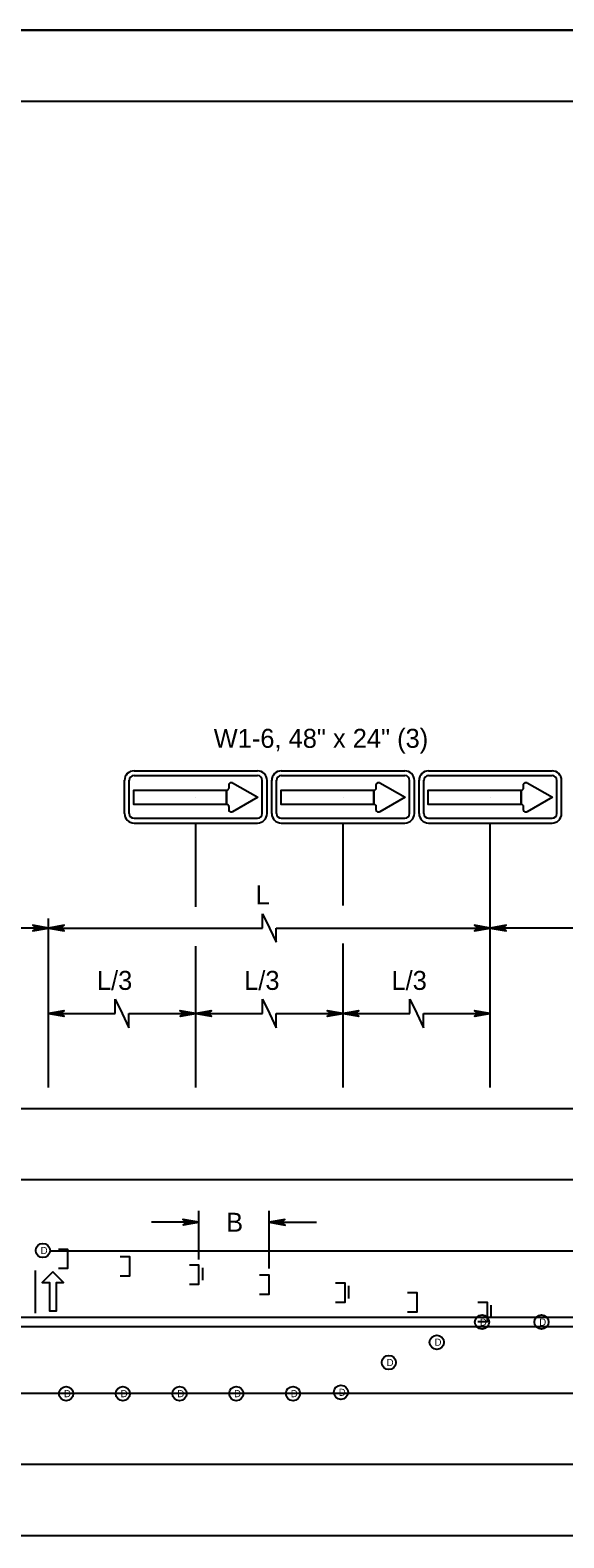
# Model space of a CAD drawing. Extents: x 499945 to 500993, y 499985 to 500645.
# Drawn here: x 500508.9 to 500621.2, y 500327.5 to 500645 of the extents above; entities that cross this region are included whole.
import ezdxf

# ---------------------------------------------------------------- set-up
doc = ezdxf.new("R2010")
doc.units = 0
for name, color, linetype in [('1', 7, 'Continuous'), ('24', 7, 'Continuous'), ('41', 7, 'Continuous'), ('56', 7, 'Continuous'), ('60', 7, 'Continuous')]:
    doc.layers.add(name, color=color, linetype=linetype)

msp = doc.modelspace()

# ---------------------------------------------------------------- linework, layer by layer
at = {"layer": '1'}
for p, q in [((500993, 500645), (499944.83, 500645)), ((500990, 500630), (500000, 500630)), ((500543.77, 500460.36), (500543.77, 500478.02)), ((500574.75, 500460.67), (500574.75, 500478.02)), ((500605.72, 500422.34), (500605.72, 500478.02)), ((500557.82, 500455.9), (500557.82, 500458.9)), ((500557.82, 500458.9), (500559.26, 500455.9)), ((500512.79, 500455.9), (500498.17, 500455.9)), ((500512.79, 500422.34), (500512.79, 500457.9)), ((500512.79, 500422.34), (500512.79, 500457.9)), ((500512.79, 500455.9), (500557.82, 500455.9)), ((500559.26, 500455.9), (500560.7, 500452.9)), ((500560.7, 500455.9), (500605.72, 500455.9)), ((500560.7, 500452.9), (500560.7, 500455.9)), ((500626.76, 500455.9), (500605.72, 500455.9)), ((500543.77, 500422.34), (500543.77, 500452.07)), ((500574.75, 500422.34), (500574.75, 500452.68)), ((500526.84, 500437.91), (500526.84, 500440.91)), ((500526.84, 500440.91), (500528.28, 500437.91)), ((500557.82, 500437.91), (500557.82, 500440.91)), ((500557.82, 500440.91), (500559.26, 500437.91)), ((500588.79, 500437.91), (500588.79, 500440.91)), ((500588.79, 500440.91), (500590.23, 500437.91)), ((500512.79, 500437.91), (500526.84, 500437.91)), ((500528.28, 500437.91), (500529.72, 500434.92)), ((500529.72, 500437.91), (500543.77, 500437.91)), ((500529.72, 500434.92), (500529.72, 500437.91)), ((500543.77, 500437.91), (500557.82, 500437.91)), ((500559.26, 500437.91), (500560.7, 500434.92)), ((500560.7, 500437.91), (500574.75, 500437.91)), ((500560.7, 500434.92), (500560.7, 500437.91)), ((500574.75, 500437.91), (500588.79, 500437.91)), ((500590.23, 500437.91), (500591.68, 500434.92)), ((500591.68, 500437.91), (500605.72, 500437.91)), ((500591.68, 500434.92), (500591.68, 500437.91)), ((500062.64, 500417.92), (500873.9, 500417.92)), ((500062.64, 500402.93), (500873.9, 500402.93)), ((500544.43, 500386.1), (500544.43, 500396.37)), ((500559.19, 500384.24), (500559.19, 500396.37)), ((500544.43, 500393.95), (500534.44, 500393.95)), ((500559.19, 500393.95), (500569.18, 500393.95)), ((500513.24, 500387.94), (500873.9, 500387.94)), ((500509.96, 500383.81), (500509.96, 500374.81)), ((500062.64, 500373.95), (500873.9, 500373.95)), ((500062.64, 500371.96), (500873.9, 500371.96)), ((500062.64, 500357.97), (500873.9, 500357.97)), ((500062.64, 500342.98), (500873.9, 500342.98)), ((500062.64, 500327.99), (500873.9, 500327.99))]:
    msp.add_line(p, q, dxfattribs=at)
at = {"layer": '24'}
for points in [[(500512.79, 500455.9), (500509.47, 500456.49), (500510.26, 500455.9), (500509.49, 500455.32), (500512.79, 500455.9), (500512.57, 500455.89), (500509.56, 500456.44), (500510.33, 500455.89), (500509.62, 500455.37), (500512.45, 500455.88), (500512.34, 500455.9), (500509.76, 500456.36), (500510.34, 500455.89), (500509.75, 500455.44), (500512.29, 500455.9), (500512.18, 500455.88), (500509.93, 500456.29), (500510.37, 500455.9), (500509.92, 500455.49), (500511.86, 500455.88), (500511.67, 500455.88), (500510.1, 500456.21), (500510.4, 500455.91), (500510.07, 500455.58), (500511.64, 500455.9), (500511.46, 500455.91), (500510.28, 500456.11), (500510.5, 500455.88), (500510.26, 500455.66), (500511.3, 500455.9), (500511.13, 500455.92), (500510.42, 500456.05), (500510.54, 500455.89), (500510.34, 500455.72), (500511.04, 500455.9), (500510.58, 500456.01), (500510.65, 500455.88), (500510.44, 500455.76), (500510.93, 500455.88), (500510.62, 500455.96), (500510.75, 500455.86), (500510.6, 500455.8), (500510.75, 500455.89), (500510.67, 500455.91)], [(500512.79, 500455.9), (500516.12, 500455.31), (500515.32, 500455.9), (500516.1, 500456.48), (500512.79, 500455.9), (500513.01, 500455.91), (500516.02, 500455.36), (500515.26, 500455.91), (500515.97, 500456.43), (500513.13, 500455.92), (500513.24, 500455.9), (500515.82, 500455.44), (500515.24, 500455.91), (500515.84, 500456.36), (500513.29, 500455.9), (500513.41, 500455.92), (500515.66, 500455.51), (500515.22, 500455.9), (500515.67, 500456.31), (500513.73, 500455.92), (500513.91, 500455.92), (500515.49, 500455.59), (500515.19, 500455.89), (500515.52, 500456.22), (500513.95, 500455.9), (500514.12, 500455.89), (500515.31, 500455.69), (500515.08, 500455.92), (500515.33, 500456.14), (500514.29, 500455.9), (500514.46, 500455.88), (500515.17, 500455.75), (500515.05, 500455.91), (500515.24, 500456.08), (500514.54, 500455.9), (500515.01, 500455.79), (500514.94, 500455.92), (500515.14, 500456.04), (500514.66, 500455.92), (500514.96, 500455.84), (500514.84, 500455.94), (500514.98, 500456), (500514.84, 500455.91), (500514.91, 500455.89)], [(500605.72, 500455.9), (500602.4, 500456.49), (500603.19, 500455.9), (500602.42, 500455.32), (500605.72, 500455.9), (500605.5, 500455.89), (500602.49, 500456.44), (500603.26, 500455.89), (500602.55, 500455.37), (500605.38, 500455.88), (500605.27, 500455.9), (500602.69, 500456.36), (500603.27, 500455.89), (500602.68, 500455.44), (500605.22, 500455.9), (500605.11, 500455.88), (500602.86, 500456.29), (500603.3, 500455.9), (500602.85, 500455.49), (500604.79, 500455.88), (500604.6, 500455.88), (500603.02, 500456.21), (500603.33, 500455.91), (500603, 500455.58), (500604.57, 500455.9), (500604.39, 500455.91), (500603.21, 500456.11), (500603.43, 500455.88), (500603.19, 500455.66), (500604.23, 500455.9), (500604.06, 500455.92), (500603.35, 500456.05), (500603.47, 500455.89), (500603.27, 500455.72), (500603.97, 500455.9), (500603.51, 500456.01), (500603.58, 500455.88), (500603.37, 500455.76), (500603.86, 500455.88), (500603.55, 500455.96), (500603.68, 500455.86), (500603.53, 500455.8), (500603.68, 500455.89), (500603.6, 500455.91)], [(500605.72, 500455.9), (500609.05, 500455.31), (500608.25, 500455.9), (500609.03, 500456.48), (500605.72, 500455.9), (500605.94, 500455.91), (500608.95, 500455.36), (500608.19, 500455.91), (500608.9, 500456.43), (500606.06, 500455.92), (500606.17, 500455.9), (500608.75, 500455.44), (500608.17, 500455.91), (500608.77, 500456.36), (500606.22, 500455.9), (500606.33, 500455.92), (500608.59, 500455.51), (500608.15, 500455.9), (500608.6, 500456.31), (500606.66, 500455.92), (500606.84, 500455.92), (500608.42, 500455.59), (500608.11, 500455.89), (500608.44, 500456.22), (500606.88, 500455.9), (500607.05, 500455.89), (500608.24, 500455.69), (500608.01, 500455.92), (500608.26, 500456.14), (500607.22, 500455.9), (500607.38, 500455.88), (500608.1, 500455.75), (500607.98, 500455.91), (500608.17, 500456.08), (500607.47, 500455.9), (500607.94, 500455.79), (500607.87, 500455.92), (500608.07, 500456.04), (500607.59, 500455.92), (500607.89, 500455.84), (500607.77, 500455.94), (500607.91, 500456), (500607.77, 500455.91), (500607.84, 500455.89)], [(500512.79, 500437.91), (500516.12, 500437.33), (500515.32, 500437.91), (500516.1, 500438.49), (500512.79, 500437.91), (500513.01, 500437.92), (500516.02, 500437.37), (500515.26, 500437.92), (500515.97, 500438.45), (500513.13, 500437.93), (500513.24, 500437.91), (500515.82, 500437.46), (500515.24, 500437.92), (500515.84, 500438.37), (500513.29, 500437.91), (500513.41, 500437.93), (500515.66, 500437.52), (500515.22, 500437.91), (500515.67, 500438.32), (500513.73, 500437.93), (500513.91, 500437.93), (500515.49, 500437.61), (500515.19, 500437.9), (500515.52, 500438.23), (500513.95, 500437.91), (500514.12, 500437.9), (500515.31, 500437.7), (500515.08, 500437.93), (500515.33, 500438.16), (500514.29, 500437.91), (500514.46, 500437.9), (500515.17, 500437.76), (500515.05, 500437.92), (500515.24, 500438.1), (500514.54, 500437.91), (500515.01, 500437.8), (500514.94, 500437.93), (500515.14, 500438.06), (500514.66, 500437.93), (500514.96, 500437.85), (500514.84, 500437.95), (500514.98, 500438.01), (500514.84, 500437.92), (500514.91, 500437.9)], [(500543.77, 500437.91), (500540.45, 500438.5), (500541.24, 500437.91), (500540.46, 500437.34), (500543.77, 500437.91), (500543.55, 500437.91), (500540.54, 500438.46), (500541.3, 500437.91), (500540.6, 500437.38), (500543.43, 500437.9), (500543.32, 500437.91), (500540.74, 500438.37), (500541.32, 500437.91), (500540.72, 500437.46), (500543.27, 500437.91), (500543.16, 500437.9), (500540.9, 500438.3), (500541.34, 500437.91), (500540.9, 500437.51), (500542.84, 500437.9), (500542.65, 500437.9), (500541.07, 500438.22), (500541.38, 500437.92), (500541.05, 500437.59), (500542.62, 500437.91), (500542.44, 500437.92), (500541.25, 500438.13), (500541.48, 500437.9), (500541.23, 500437.67), (500542.28, 500437.91), (500542.11, 500437.93), (500541.4, 500438.07), (500541.51, 500437.91), (500541.32, 500437.73), (500542.02, 500437.91), (500541.56, 500438.02), (500541.62, 500437.9), (500541.42, 500437.77), (500541.9, 500437.9), (500541.6, 500437.97), (500541.73, 500437.87), (500541.58, 500437.81), (500541.73, 500437.91), (500541.65, 500437.92)], [(500543.77, 500437.91), (500547.09, 500437.33), (500546.3, 500437.91), (500547.08, 500438.49), (500543.77, 500437.91), (500543.99, 500437.92), (500547, 500437.37), (500546.24, 500437.92), (500546.94, 500438.45), (500544.11, 500437.93), (500544.22, 500437.91), (500546.8, 500437.46), (500546.22, 500437.92), (500546.82, 500438.37), (500544.27, 500437.91), (500544.38, 500437.93), (500546.64, 500437.52), (500546.2, 500437.91), (500546.64, 500438.32), (500544.7, 500437.93), (500544.89, 500437.93), (500546.47, 500437.61), (500546.16, 500437.9), (500546.49, 500438.23), (500544.92, 500437.91), (500545.1, 500437.9), (500546.29, 500437.7), (500546.06, 500437.93), (500546.31, 500438.16), (500545.26, 500437.91), (500545.43, 500437.9), (500546.14, 500437.76), (500546.03, 500437.92), (500546.22, 500438.1), (500545.52, 500437.91), (500545.98, 500437.8), (500545.92, 500437.93), (500546.12, 500438.06), (500545.64, 500437.93), (500545.94, 500437.85), (500545.81, 500437.95), (500545.96, 500438.01), (500545.81, 500437.92), (500545.89, 500437.9)], [(500574.75, 500437.91), (500571.42, 500438.5), (500572.22, 500437.91), (500571.44, 500437.34), (500574.75, 500437.91), (500574.53, 500437.91), (500571.52, 500438.46), (500572.28, 500437.91), (500571.57, 500437.38), (500574.41, 500437.9), (500574.3, 500437.91), (500571.72, 500438.37), (500572.3, 500437.91), (500571.7, 500437.46), (500574.25, 500437.91), (500574.14, 500437.9), (500571.88, 500438.3), (500572.32, 500437.91), (500571.87, 500437.51), (500573.81, 500437.9), (500573.63, 500437.9), (500572.05, 500438.22), (500572.36, 500437.92), (500572.02, 500437.59), (500573.59, 500437.91), (500573.42, 500437.92), (500572.23, 500438.13), (500572.46, 500437.9), (500572.21, 500437.67), (500573.25, 500437.91), (500573.08, 500437.93), (500572.37, 500438.07), (500572.49, 500437.91), (500572.3, 500437.73), (500573, 500437.91), (500572.53, 500438.02), (500572.6, 500437.9), (500572.4, 500437.77), (500572.88, 500437.9), (500572.58, 500437.97), (500572.7, 500437.87), (500572.56, 500437.81), (500572.7, 500437.91), (500572.63, 500437.92)], [(500574.75, 500437.91), (500578.07, 500437.33), (500577.28, 500437.91), (500578.05, 500438.49), (500574.75, 500437.91), (500574.97, 500437.92), (500577.98, 500437.37), (500577.21, 500437.92), (500577.92, 500438.45), (500575.09, 500437.93), (500575.2, 500437.91), (500577.78, 500437.46), (500577.2, 500437.92), (500577.79, 500438.37), (500575.25, 500437.91), (500575.36, 500437.93), (500577.61, 500437.52), (500577.17, 500437.91), (500577.62, 500438.32), (500575.68, 500437.93), (500575.87, 500437.93), (500577.44, 500437.61), (500577.14, 500437.9), (500577.47, 500438.23), (500575.9, 500437.91), (500576.08, 500437.9), (500577.26, 500437.7), (500577.04, 500437.93), (500577.28, 500438.16), (500576.24, 500437.91), (500576.41, 500437.9), (500577.12, 500437.76), (500577, 500437.92), (500577.2, 500438.1), (500576.5, 500437.91), (500576.96, 500437.8), (500576.89, 500437.93), (500577.1, 500438.06), (500576.61, 500437.93), (500576.92, 500437.85), (500576.79, 500437.95), (500576.94, 500438.01), (500576.79, 500437.92), (500576.87, 500437.9)], [(500605.72, 500437.91), (500602.4, 500438.5), (500603.19, 500437.91), (500602.42, 500437.34), (500605.72, 500437.91), (500605.5, 500437.91), (500602.49, 500438.46), (500603.26, 500437.91), (500602.55, 500437.38), (500605.38, 500437.9), (500605.27, 500437.91), (500602.69, 500438.37), (500603.27, 500437.91), (500602.68, 500437.46), (500605.22, 500437.91), (500605.11, 500437.9), (500602.86, 500438.3), (500603.3, 500437.91), (500602.85, 500437.51), (500604.79, 500437.9), (500604.6, 500437.9), (500603.02, 500438.22), (500603.33, 500437.92), (500603, 500437.59), (500604.57, 500437.91), (500604.39, 500437.92), (500603.21, 500438.13), (500603.43, 500437.9), (500603.19, 500437.67), (500604.23, 500437.91), (500604.06, 500437.93), (500603.35, 500438.07), (500603.47, 500437.91), (500603.27, 500437.73), (500603.97, 500437.91), (500603.51, 500438.02), (500603.58, 500437.9), (500603.37, 500437.77), (500603.86, 500437.9), (500603.55, 500437.97), (500603.68, 500437.87), (500603.53, 500437.81), (500603.68, 500437.91), (500603.6, 500437.92)], [(500544.43, 500393.95), (500541.08, 500394.54), (500541.88, 500393.95), (500541.1, 500393.37), (500544.43, 500393.95), (500544.21, 500393.95), (500541.17, 500394.5), (500541.94, 500393.94), (500541.23, 500393.42), (500544.09, 500393.94), (500543.98, 500393.95), (500541.38, 500394.41), (500541.96, 500393.95), (500541.36, 500393.49), (500543.92, 500393.95), (500543.81, 500393.94), (500541.54, 500394.35), (500541.98, 500393.95), (500541.53, 500393.54), (500543.49, 500393.94), (500543.3, 500393.94), (500541.71, 500394.26), (500542.02, 500393.96), (500541.69, 500393.63), (500543.27, 500393.95), (500543.09, 500393.96), (500541.89, 500394.17), (500542.12, 500393.94), (500541.87, 500393.71), (500542.92, 500393.95), (500542.76, 500393.97), (500542.04, 500394.11), (500542.16, 500393.94), (500541.96, 500393.77), (500542.67, 500393.95), (500542.2, 500394.06), (500542.27, 500393.94), (500542.06, 500393.81), (500542.55, 500393.94), (500542.24, 500394.01), (500542.37, 500393.91), (500542.22, 500393.85), (500542.37, 500393.94), (500542.29, 500393.96)], [(500559.19, 500393.95), (500562.54, 500393.36), (500561.74, 500393.95), (500562.52, 500394.54), (500559.19, 500393.95), (500559.41, 500393.96), (500562.44, 500393.4), (500561.67, 500393.96), (500562.38, 500394.49), (500559.53, 500393.97), (500559.64, 500393.95), (500562.24, 500393.49), (500561.66, 500393.96), (500562.25, 500394.41), (500559.69, 500393.95), (500559.8, 500393.97), (500562.07, 500393.56), (500561.63, 500393.95), (500562.08, 500394.36), (500560.13, 500393.97), (500560.31, 500393.97), (500561.91, 500393.64), (500561.6, 500393.94), (500561.93, 500394.28), (500560.35, 500393.95), (500560.53, 500393.94), (500561.72, 500393.74), (500561.49, 500393.97), (500561.74, 500394.2), (500560.69, 500393.95), (500560.86, 500393.94), (500561.58, 500393.8), (500561.46, 500393.96), (500561.66, 500394.14), (500560.95, 500393.95), (500561.42, 500393.84), (500561.35, 500393.97), (500561.55, 500394.1), (500561.07, 500393.97), (500561.37, 500393.89), (500561.24, 500393.99), (500561.39, 500394.05), (500561.25, 500393.96), (500561.32, 500393.94)]]:
    msp.add_lwpolyline(points, dxfattribs=at)
at = {"layer": '41'}
msp.add_lwpolyline([(499944.83, 500645), (500993, 500645), (500993, 499985), (499944.83, 499985)], close=True, dxfattribs=at)
at = {"layer": '56'}
for p, q in [((500528.78, 500480.02), (500528.78, 500487.02)), ((500529.78, 500480.02), (500529.78, 500487.02)), ((500530.78, 500489.01), (500556.76, 500489.01)), ((500530.78, 500488.01), (500556.76, 500488.01)), ((500557.76, 500480.02), (500557.76, 500487.02)), ((500558.76, 500480.02), (500558.76, 500487.02)), ((500559.76, 500480.02), (500559.76, 500487.02)), ((500560.76, 500480.02), (500560.76, 500487.02)), ((500561.76, 500489.01), (500587.74, 500489.01)), ((500561.76, 500488.01), (500587.74, 500488.01)), ((500588.74, 500480.02), (500588.74, 500487.02)), ((500589.74, 500480.02), (500589.74, 500487.02)), ((500590.73, 500480.02), (500590.73, 500487.02)), ((500591.73, 500480.02), (500591.73, 500487.02)), ((500592.73, 500489.01), (500618.71, 500489.01)), ((500592.73, 500488.01), (500618.71, 500488.01)), ((500619.71, 500480.02), (500619.71, 500487.02)), ((500620.71, 500480.02), (500620.71, 500487.02)), ((500530.78, 500479.02), (500556.76, 500479.02)), ((500530.78, 500478.02), (500556.76, 500478.02)), ((500561.76, 500479.02), (500587.74, 500479.02)), ((500561.76, 500478.02), (500587.74, 500478.02)), ((500592.73, 500479.02), (500618.71, 500479.02)), ((500592.73, 500478.02), (500618.71, 500478.02)), ((500545.23, 500381.73), (500545.23, 500384.37)), ((500575.99, 500377.9), (500575.99, 500380.55)), ((500605.91, 500373.83), (500605.91, 500376.47))]:
    msp.add_line(p, q, dxfattribs=at)
for points in [[(500514.88, 500384.25), (500516.88, 500384.25), (500516.88, 500386.25), (500516.88, 500388.24), (500514.88, 500388.24)], [(500527.9, 500382.67), (500529.9, 500382.67), (500529.9, 500384.67), (500529.9, 500386.67), (500527.9, 500386.67)], [(500513.72, 500383.51), (500511.47, 500381.26), (500512.97, 500381.26), (500512.97, 500375.26), (500514.47, 500375.26), (500514.47, 500381.26), (500515.97, 500381.26), (500513.72, 500383.51)], [(500542.43, 500380.93), (500544.43, 500380.93), (500544.43, 500382.93), (500544.43, 500384.93), (500542.43, 500384.93)], [(500557.19, 500378.82), (500559.19, 500378.82), (500559.19, 500380.82), (500559.19, 500382.82), (500557.19, 500382.82)], [(500573.19, 500377.11), (500575.19, 500377.11), (500575.19, 500379.11), (500575.19, 500381.1), (500573.19, 500381.1)], [(500588.31, 500375.08), (500590.31, 500375.08), (500590.31, 500377.08), (500590.31, 500379.07), (500588.31, 500379.07)], [(500603.11, 500373.04), (500605.11, 500373.04), (500605.11, 500375.03), (500605.11, 500377.03), (500603.11, 500377.03)]]:
    msp.add_lwpolyline(points, dxfattribs=at)
for centre in [(500511.61, 500388), (500603.99, 500372.92), (500616.48, 500372.92), (500594.46, 500368.68), (500584.38, 500364.41), (500574.3, 500358.14), (500516.5, 500357.86), (500528.43, 500357.86), (500540.36, 500357.86), (500552.29, 500357.86), (500564.22, 500357.86)]:
    msp.add_circle(centre, 1.5, dxfattribs=at)
for centre, radius, start, end in [((500530.78, 500487.01), 2, 90, 180), ((500530.78, 500487.01), 0.999, 90, 180), ((500556.76, 500487.01), 2, 0, 90), ((500556.76, 500487.01), 0.999, 0, 90), ((500561.76, 500487.01), 2, 90, 180), ((500561.76, 500487.01), 0.999, 90, 180), ((500587.74, 500487.01), 2, 0, 90), ((500587.74, 500487.01), 0.999, 0, 90), ((500592.73, 500487.01), 2, 90, 180), ((500592.73, 500487.01), 0.999, 90, 180), ((500618.71, 500487.01), 2, 0, 90), ((500618.71, 500487.01), 0.999, 0, 90), ((500530.78, 500480.02), 2, 180, 270), ((500530.78, 500480.02), 0.999, 180, 270), ((500556.76, 500480.02), 2, 270, 0), ((500556.76, 500480.02), 0.999, 270, 0), ((500561.76, 500480.02), 2, 180, 270), ((500561.76, 500480.02), 0.999, 180, 270), ((500587.74, 500480.02), 2, 270, 0), ((500587.74, 500480.02), 0.999, 270, 0), ((500592.73, 500480.02), 2, 180, 270), ((500592.73, 500480.02), 0.999, 180, 270), ((500618.71, 500480.02), 2, 270, 0), ((500618.71, 500480.02), 0.999, 270, 0)]:
    msp.add_arc(centre, radius, start, end, dxfattribs=at)
at = {"layer": '60'}
for p, q in [((500543.77, 500483.45), (500543.77, 500483.45)), ((500574.75, 500483.45), (500574.75, 500483.45)), ((500605.72, 500483.45), (500605.72, 500483.45))]:
    msp.add_line(p, q, dxfattribs=at)
for points in [[(500550.26, 500481.95), (500530.72, 500481.95), (500530.72, 500484.95), (500550.26, 500484.95)], [(500556.81, 500483.45), (500551.51, 500480.38), (500551.45, 500480.36), (500551.38, 500480.33), (500551.3, 500480.32), (500551.21, 500480.32), (500551.11, 500480.34), (500550.99, 500480.39), (500550.93, 500480.44), (500550.89, 500480.48), (500550.82, 500480.57), (500550.79, 500480.65), (500550.77, 500480.71), (500550.76, 500480.82), (500550.76, 500481.45), (500550.75, 500481.55), (500550.73, 500481.62), (500550.7, 500481.68), (500550.66, 500481.74), (500550.61, 500481.8), (500550.56, 500481.85), (500550.51, 500481.88), (500550.44, 500481.91), (500550.36, 500481.94), (500550.26, 500481.95), (500550.26, 500484.95), (500550.39, 500484.97), (500550.48, 500485), (500550.54, 500485.04), (500550.6, 500485.09), (500550.66, 500485.15), (500550.7, 500485.22), (500550.73, 500485.27), (500550.76, 500485.45), (500550.76, 500486.08), (500550.77, 500486.2), (500550.8, 500486.28), (500550.86, 500486.38), (500550.9, 500486.43), (500550.99, 500486.51), (500551.07, 500486.54), (500551.16, 500486.57), (500551.27, 500486.58), (500551.41, 500486.56), (500551.45, 500486.54), (500551.51, 500486.51)], [(500581.23, 500481.95), (500561.7, 500481.95), (500561.7, 500484.95), (500581.23, 500484.95)], [(500587.79, 500483.45), (500582.48, 500480.38), (500582.43, 500480.36), (500582.36, 500480.33), (500582.27, 500480.32), (500582.19, 500480.32), (500582.09, 500480.34), (500581.97, 500480.39), (500581.91, 500480.44), (500581.87, 500480.48), (500581.8, 500480.57), (500581.76, 500480.65), (500581.74, 500480.71), (500581.73, 500480.82), (500581.73, 500481.45), (500581.72, 500481.55), (500581.7, 500481.62), (500581.68, 500481.68), (500581.64, 500481.74), (500581.59, 500481.8), (500581.53, 500481.85), (500581.49, 500481.88), (500581.42, 500481.91), (500581.33, 500481.94), (500581.23, 500481.95), (500581.23, 500484.95), (500581.37, 500484.97), (500581.46, 500485), (500581.52, 500485.04), (500581.58, 500485.09), (500581.63, 500485.15), (500581.68, 500485.22), (500581.7, 500485.27), (500581.73, 500485.45), (500581.73, 500486.08), (500581.75, 500486.2), (500581.78, 500486.28), (500581.83, 500486.38), (500581.88, 500486.43), (500581.97, 500486.51), (500582.04, 500486.54), (500582.14, 500486.57), (500582.24, 500486.58), (500582.39, 500486.56), (500582.43, 500486.54), (500582.48, 500486.51)], [(500612.21, 500481.95), (500592.67, 500481.95), (500592.67, 500484.95), (500612.21, 500484.95)], [(500618.77, 500483.45), (500613.46, 500480.38), (500613.4, 500480.36), (500613.33, 500480.33), (500613.25, 500480.32), (500613.17, 500480.32), (500613.06, 500480.34), (500612.95, 500480.39), (500612.88, 500480.44), (500612.84, 500480.48), (500612.78, 500480.57), (500612.74, 500480.65), (500612.72, 500480.71), (500612.71, 500480.82), (500612.71, 500481.45), (500612.7, 500481.55), (500612.68, 500481.62), (500612.65, 500481.68), (500612.61, 500481.74), (500612.57, 500481.8), (500612.51, 500481.85), (500612.47, 500481.88), (500612.39, 500481.91), (500612.31, 500481.94), (500612.21, 500481.95), (500612.21, 500484.95), (500612.35, 500484.97), (500612.44, 500485), (500612.5, 500485.04), (500612.56, 500485.09), (500612.61, 500485.15), (500612.65, 500485.22), (500612.68, 500485.27), (500612.71, 500485.45), (500612.71, 500486.08), (500612.73, 500486.2), (500612.75, 500486.28), (500612.81, 500486.38), (500612.85, 500486.43), (500612.95, 500486.51), (500613.02, 500486.54), (500613.11, 500486.57), (500613.22, 500486.58), (500613.36, 500486.56), (500613.41, 500486.54), (500613.46, 500486.51)], [(500513.72, 500383.51), (500511.47, 500381.26), (500512.97, 500381.26), (500512.97, 500375.26), (500514.47, 500375.26), (500514.47, 500381.26), (500515.97, 500381.26)]]:
    msp.add_lwpolyline(points, close=True, dxfattribs=at)
for centre in [(500511.61, 500388), (500603.99, 500372.92), (500616.48, 500372.92), (500594.46, 500368.68), (500584.38, 500364.41), (500574.3, 500358.14), (500516.5, 500357.86), (500528.43, 500357.86), (500540.36, 500357.86), (500552.29, 500357.86), (500564.22, 500357.86)]:
    msp.add_circle(centre, 1.5, dxfattribs=at)

# ---------------------------------------------------------------- texts
at = {"layer": '1'}
for s, p in [('W1-6, 48" x 24" (3)', (500547.54, 500493.86)), ('L', (500556.34, 500460.87)), ('L/3', (500522.98, 500442.88)), ('L/3', (500553.95, 500442.88)), ('L/3', (500584.93, 500442.88)), ('B', (500550.15, 500391.95))]:
    msp.add_text(s, height=4, dxfattribs=at).set_placement(p)
at = {"layer": '56'}
for p in [(500511.15, 500387.25), (500603.53, 500372.17), (500616.02, 500372.17), (500594, 500367.93), (500583.92, 500363.66), (500516.04, 500357.11), (500527.97, 500357.11), (500539.9, 500357.11), (500551.83, 500357.11), (500563.76, 500357.11), (500573.84, 500357.39)]:
    msp.add_text('D', height=1.5, dxfattribs=at).set_placement(p)

doc.saveas('drawing.dxf')
